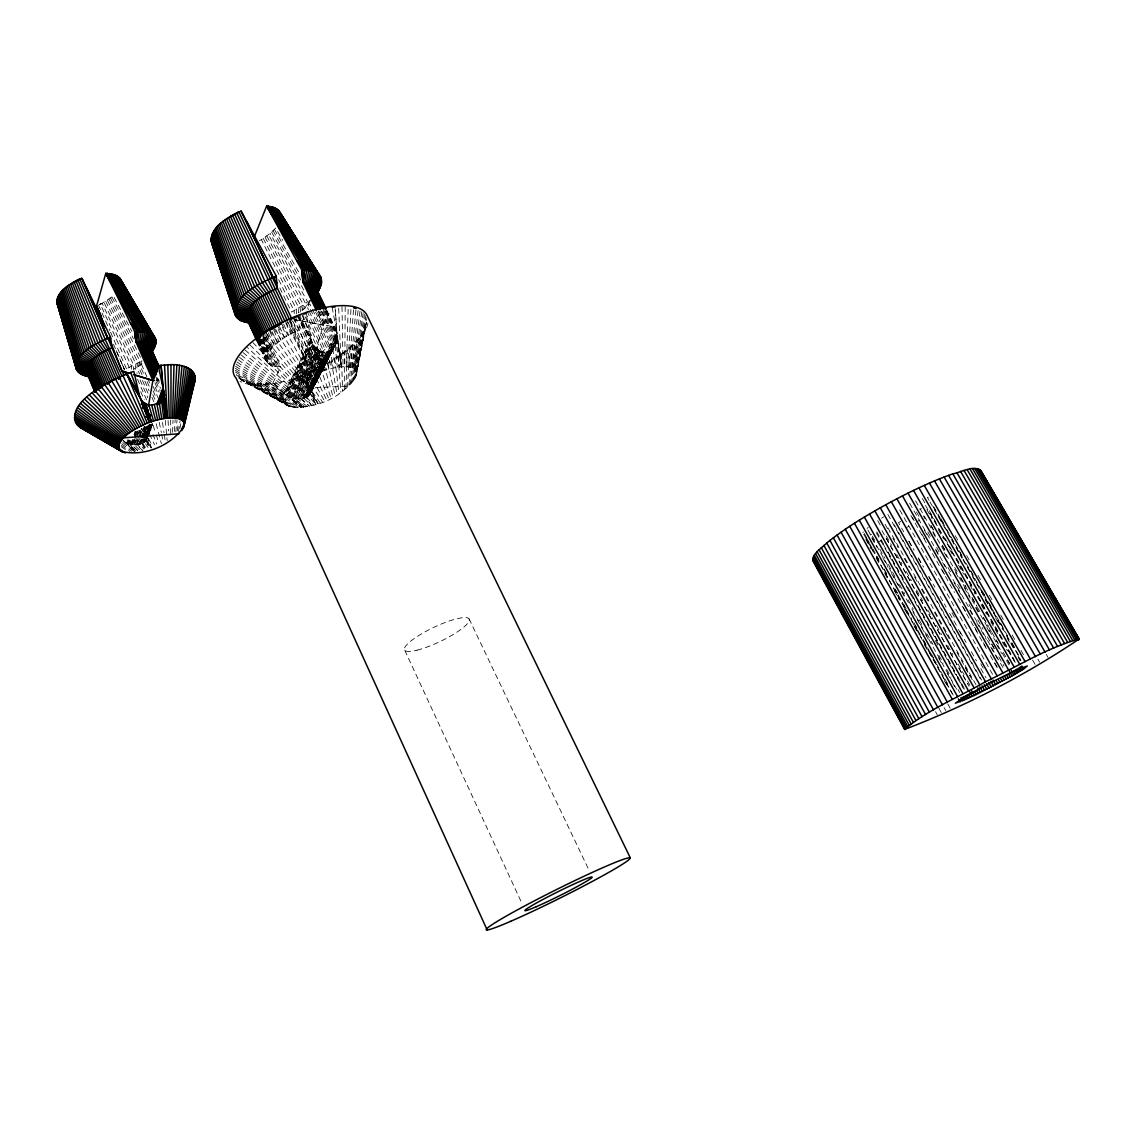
<?xml version="1.0" encoding="UTF-8"?>
<svg xmlns="http://www.w3.org/2000/svg" width="1136" height="1136" viewBox="0 0 1136 1136"><rect width="100%" height="100%" fill="white"/><g stroke="black" fill="none" stroke-linecap="round" stroke-linejoin="round"><path stroke-width="0.75" stroke-dasharray="5 3.75" d="M344.322 389.833L344.364 351.876C354.049 343.825 365.65 334.268 366.616 320.764L356.491 373.361C346.31 397.004 313.337 410.707 288.601 406.063L242.209 380.489L237.736 376.854L288.601 406.063M356.491 373.361C356.093 367.794 349.263 366.658 344.776 366.687L345.202 306.706M344.364 351.876L327.722 362.938L304.718 374L310.767 389.875L310.355 393.61L317.995 403.663L309.688 387.845L297.589 376.627L305.612 360.538C318.534 357.939 356.889 327.324 323.277 325.052L295.459 319.841M332.138 307.288L337.037 333.501L336.71 341.808L310.071 394.121C303.639 401.789 291.057 399.119 284.128 393.425L272.938 382.889L253.995 383.712L242.209 380.489M296.425 313.934L296.524 309.404L261.351 239.611L270.155 233.448L275.622 228.095L282.694 240.349M346.409 366.743L348.227 306.933M345.926 388.583L347.275 349.561M172.587 432.291L173.013 420.093M131.549 369.214L131.648 366.601L102.197 303.298L113.359 295.956M347.928 366.885L351.038 307.331M266.222 335.745L280.635 366.772C245.589 365.678 283.929 333.657 297.604 331.201L304.689 316.348M347.446 387.305L350.016 347.218M174.333 431.368L175.171 419.468M349.334 367.098L353.637 307.87M286.357 404.203C282.481 393.922 295.545 386.382 302.432 381.142C315.169 373.29 329.639 367.141 344.776 366.687M352.572 344.861L348.851 386.041L292.364 388.952L247.449 347.573M350.641 367.397L356.022 308.566M175.81 431.836L177.06 419.624M351.805 367.78L358.181 309.404M350.158 384.777L354.943 342.518M352.87 368.234L360.112 310.384M177.287 430.856L178.395 422.322M351.365 383.528L357.13 340.175M353.793 368.76L361.788 311.505M352.444 382.278L359.104 337.832M178.409 431.382L180.028 420.874M354.574 369.37L363.222 312.755M355.227 370.038L364.415 314.132M353.395 381.057L360.85 335.532M150.108 425.034L146.516 434.69L143.96 431.723L144.854 426.596M355.753 370.776L365.352 315.623M179.914 428.641L180.823 423.501M354.233 379.85L362.398 333.26M356.136 371.586L366.019 317.242M354.943 378.686L363.705 331.016M356.377 372.452L366.445 318.946M355.525 377.535L364.77 328.844M356.278 375.363L366.53 322.667M355.966 376.428L365.607 326.714M263.254 238.446L298.91 307.97L298.37 312.783L302.062 310.355L303.426 305.002L307.572 301.892L270.155 233.448M306.337 384.65L323.277 325.052L330.661 310.242M302.062 310.355L303.795 309.106L305.556 303.468L268.55 234.74M147.055 438.61C142.88 447.272 129.845 446.136 123.355 440.725M142.128 437.814L145.479 428.002M142.696 450.58L136.803 444.858L142.511 428.329M137.484 450.225L131.18 444.417L134.02 436.238M134.588 434.605L135.738 431.339M141.531 428.315L135.709 444.886L141.858 428.357M149.498 425.091L143.235 442.997L150.094 424.722M126.763 442.912L127.928 439.646M127.445 443.225L128.595 439.987M144.315 448.18L141.986 443.622L143.718 438.723M144.3 437.09L148.347 425.673M144.386 442.231L145.536 438.965L144.386 442.231L148.049 447.442M146.118 437.346L150.719 424.31M109.013 299.279L140.14 361.646L138.422 366.474L133.324 369.555L133.878 365.423L103.987 302.346L99.556 304.462M128.155 443.509L129.334 440.172M144.087 426.653L137.598 444.787L142.838 450.566M128.766 443.736L129.958 440.413L128.766 443.736L135.795 450.566M131.975 444.574L136.632 431.637M139.146 444.531L140.921 439.604M141.503 437.956L145.039 428.102M303.795 309.106L305.442 307.828L307.572 301.892M133.579 444.801L138.805 430.374M143.306 437.474L147.467 426M144.57 448.067L142.625 443.324L149.171 425.276M137.3 431.794L132.614 444.673L138.18 430.288M139.401 449.728L134.332 444.872L139.771 429.877M143.818 442.628L145.01 439.334M145.621 437.701L150.421 424.537M146.53 438.084L145.337 441.393L146.544 438.169M151.358 424.892L147.14 436.437L151.358 425.262M147.311 437.19L152.224 423.87M131.591 440.981L130.399 444.233L137.598 450.467M134.005 434.463L135.198 431.211M145.948 427.917L142.312 437.786L146.899 426.17M152.011 425.134L149.043 433.143L152.139 424.864M143.448 429.337L145.933 433.924L149.597 424.055M146.217 434.264L149.838 424.481M150.449 425.233L146.771 435.145L144.897 426.824M147.609 436.792L152.437 423.827M146.175 437.431L150.932 424.651M151.23 424.168L148.191 432.347L151.23 424.424M144.854 441.847L146.047 438.638M146.643 437.033L151.415 424.225M148.489 433.782L152.181 423.898M149.001 433.214L152.125 424.509M148.859 433.782L152.48 424.111M138.45 444.659L144.641 428.187M141.986 443.622L143.846 438.666M144.471 437.019L149.455 423.785M149.171 432.319L152.238 424.111M136.803 444.858L143.037 428.343M143.42 437.431L147.779 425.886M131.18 444.417L136.093 431.524M141.801 439.405L139.884 444.361L143.874 448.933M134.332 444.872L138.01 435.315M138.635 433.725L139.856 430.544M309.489 300.316L306.99 306.535L305.442 307.828M310.724 300.018L306.99 306.535L308.509 309.73M141.972 374.596L138.422 366.474L141.46 364.301L143.278 360.297M272.938 382.889L280.635 366.772M328.829 369.2L324.896 351.99L301.281 398.693L309.418 406.177L300.429 398.764L323.519 351.933L329.255 351.166L334.495 346.906M302.19 398.566L326.529 351.89L303.738 398.253L311.52 405.651L306.621 397.146L330.377 350.626L333.189 368.092M306.748 316.774L310.994 338.926L284.128 393.425L270.084 383.301M302.701 314.53L311.179 339.778L284.525 393.78L301.523 407.54L266.591 383.67M311.477 340.828L285.079 394.22L301.523 407.54L285.661 394.646L311.818 341.851L311.179 339.778M307.359 406.631L297.717 398.764L322.667 351.791L299.237 398.793L323.519 351.933L318.108 349.959L293.329 398.04L305.357 407.015L294.21 398.253L318.108 349.959L313.138 344.705L299.208 317.668L310.994 338.926M316.234 348.567L291.483 397.486L303.397 407.313L286.3 395.072L312.201 342.845L299.208 317.64L312.67 343.825L322.056 371.415L313.138 344.705L287.664 395.868M286.968 395.47L312.67 343.825L286.3 395.072M288.402 396.237L313.678 345.585M289.169 396.592L314.26 346.409M289.964 396.933L314.871 347.176M290.788 397.245L315.538 347.9M311.52 405.651L305.953 397.472L329.255 351.166L304.846 397.898L328.531 351.436L303.738 398.253L337.037 333.501L335.205 308.736M324.328 370.606L316.958 349.178L292.477 397.799L318.108 349.959L324.328 370.606L313.138 344.705M315.822 404.388L310.355 393.61L315.822 404.388L308.41 395.967L331.755 349.76L307.245 396.791L330.377 350.626L305.953 397.472M295.104 398.424L319.301 350.669L294.21 398.253M302.943 398.424L326.529 351.89M296.894 398.679L320.963 351.351L295.814 398.537L320.082 351.024M297.717 398.764L321.758 351.578L326.586 369.867M307.842 396.407L331.755 349.76M297.589 376.627L300.742 375.519L308.921 387.021L336.895 332.635L335.319 310.384M309.688 387.845L337.165 334.58M309.347 395.058L333.416 348.269M300.742 375.519L304.718 374L310.341 388.839L337.278 336.725M337.193 338.826L310.767 389.875L317.995 403.663L310.597 393.084M310.881 390.401L337.08 339.849M308.41 395.967L336.923 340.843M308.878 395.555L336.71 341.808M309.73 394.604L336.199 343.526L339.323 367.027L337.264 337.818L310.341 388.839M310.767 392.545L335.802 344.535M300.429 398.764L324.896 351.99M310.952 391.466L336.455 342.76M291.483 397.486L316.958 349.178M862.835 532.642L863.403 531.918M867.009 528.425L868.216 527.431M919.833 509.681L921.381 508.573M140.14 361.646L124.633 369.839L121.765 363.435M881.607 518.158L883.638 516.923M916.127 522.191L919.777 520.103M259.377 240.718L261.351 239.611M906.23 527.715L908.715 526.337M900.649 521.438L898.519 522.588L903.716 531.818M877.56 542.341L881.238 540.58L964.62 689.808M99.4 304.59L102.197 303.298L100.351 304.221L129.362 367.737L129.547 370.194M870.105 534.971L871.539 534.545M928.325 497.241L927.359 497.341L929.12 500.422M156.157 380.489L159.168 380.773L157.762 377.592M294.664 319.642L323.277 325.052L317.271 312.428M240.477 379.41L289.595 406.546M238.986 378.203L286.968 404.899M246.313 382.207L290.717 406.944M248.685 382.86L291.966 407.27M285.874 403.436L236.742 375.391L235.99 373.787L285.534 402.613M251.255 383.357L293.315 407.512M253.995 383.712L294.764 407.682M235.493 372.083L285.335 401.718M256.921 383.925L296.326 407.767M235.266 370.251L285.278 400.767M260.002 383.982L297.973 407.767M235.308 368.32L285.363 399.773M235.606 366.289L285.59 398.708M263.225 383.911L299.705 407.696M121.211 446.746L128.34 451.517M236.174 364.173L285.96 397.614M237.012 361.972L286.471 396.464M121.424 445.411L129.973 451.39M285.661 394.646L303.397 407.313M238.12 359.7L287.124 395.271M121.722 443.849L131.691 451.177M239.483 357.371L287.905 394.064M122.787 442.571L134.957 452.043M241.102 354.972L288.828 392.815M135.525 450.722L123.838 441.123L135.056 451.901L122.915 440.314M124.349 441.506L134.375 449.757M242.976 352.529L289.879 391.537M245.092 350.058L291.057 390.244M250.034 345.06L293.784 387.632M252.831 342.547L295.317 386.325M255.841 340.047L296.95 385.005M141.702 429.223L143.96 431.723M306.621 397.146L313.65 405.055M259.051 337.562L298.683 383.698M262.43 335.106L300.515 382.42M265.98 332.692L302.432 381.142M142.625 443.324L146.118 448.223M320.182 402.868L310.582 389.35L337.264 337.818L341.226 366.829L338.613 306.72M269.686 330.335L304.42 379.893M273.52 328.048L306.479 378.686M308.921 387.021L304.718 374L322.383 402.03M277.482 325.819L308.594 377.507M150.335 446.718L146.402 440.044L148.717 446.718M1046.284 654.379L1048.045 657.432M1037.878 659.107L1039.639 662.174M1032.553 660.059L1035.194 664.659M955.248 535.652L957.875 540.239M966.637 555.547L969.264 560.133M978.025 575.427L980.652 580.013M989.413 595.307L992.04 599.907M1000.802 615.201L1003.429 619.787M1012.19 635.081L1014.817 639.667M1020.952 650.374L1024.445 656.494M941.006 518.797L944.513 524.917M959.395 550.96L962.902 557.094M970.783 570.883L974.29 577.003M982.171 590.791L985.679 596.925M989.186 603.046L992.694 609.18M1000.575 622.954L1004.082 629.088M1011.963 642.877L1015.47 648.997M933.593 506.471L962.618 557.222M966.14 563.371L1008.342 637.197M1011.864 643.345L1019.773 657.19M933.465 507.224L939.586 517.945M940.466 519.464L950.96 537.825M951.826 539.359L962.32 557.719M963.2 559.253L1020.923 660.229M930.001 501.956L962.093 558.287M962.973 559.821L970.499 572.785M972.572 576.619L992.495 611.282M993.375 612.829L1003.145 630.082M1006.581 635.933L1014.491 649.948M1018.026 655.941L1020.597 660.641M985.196 599.666L987.823 604.253M995.676 617.998L999.169 624.118M1007.021 637.864L1010.515 643.984M1018.381 657.73L1020.128 660.783M922.333 498.505L925.826 504.64M929.333 510.774L937.2 524.576M945.067 538.365L952.948 552.167M956.441 558.301L1014.178 659.476M930.455 513.756L1015.698 663.183M925.442 505.435L1015.641 663.566M926.919 509.737L932.173 518.939M938.293 529.688L943.547 538.89M949.668 549.639L952.295 554.24M958.415 564.975L963.669 574.191M969.803 584.926L975.043 594.142M981.177 604.877L986.431 614.093M990.805 621.761L997.806 634.03M1002.179 641.712L1007.433 650.914M930.966 525.414L934.445 531.534M942.298 545.308L945.777 551.429M960.602 577.457L965.827 586.645M971.933 597.351L977.159 606.539M983.251 617.26L988.49 626.433M991.969 632.567L998.075 643.274M1003.301 652.462L1009.407 663.168M931.037 525.812L934.53 531.975M942.426 545.82L945.919 551.968M954.68 567.361L957.321 571.976M960.815 578.139L968.71 591.984M972.203 598.147L976.591 605.843M977.471 607.377L980.098 611.992M983.606 618.154L987.979 625.851M988.86 627.384L991.487 631.999M995.86 639.696L998.501 644.311M1007.263 659.704L1009.89 664.319M915.602 500.862L1009.308 665.511M923.312 515.801L925.045 518.854M932.883 532.614L936.362 538.734M944.201 552.508L947.68 558.628M955.504 572.388L958.983 578.508M964.208 587.681L970.3 598.388M975.526 607.561L979.005 613.681M986.829 627.441L990.308 633.561M996.4 644.268L1001.625 653.441M274.415 229.458L299.819 274.032M991.756 643.956L994.383 648.571M916.468 511.967L919.095 516.596M927.856 532.003L930.483 536.632M936.618 547.424L940.111 553.587M947.992 567.46L951.499 573.623M957.634 584.415L960.261 589.044M969.008 604.451L971.635 609.081M977.769 619.873L983.023 629.117M987.397 636.827L994.412 649.153M998.785 656.864L1004.039 666.108M909.709 503.319L1003.386 668.323M924.292 530.086L927.8 536.249M935.666 550.108L939.16 556.271M942.667 562.434L946.16 568.596M954.027 582.456L961.894 596.329M969.775 610.188L973.268 616.351M976.761 622.514L986.389 639.454M990.762 647.165L997.749 659.476M912.492 517.59L914.239 520.671M922.105 534.573L924.732 539.202M942.241 570.073L945.734 576.25M963.243 607.121L965.856 611.75M974.617 627.186L977.23 631.829M983.364 642.635L986.857 648.798M994.738 662.7L998.232 668.877M910.902 515.517L954.496 592.452M957.989 598.615L986.772 649.394M990.251 655.543L998.104 669.402M899.769 509.993L992.608 674.358M951.996 612.787L954.623 617.43M980.78 663.793L984.273 669.97M908.914 541.034L914.111 550.25M918.456 557.932L923.653 567.162M928.85 576.378L934.914 587.142M940.111 596.357L946.174 607.121M949.639 613.255L956.569 625.553M960.034 631.701L966.097 642.465M971.294 651.681L976.491 660.896M980.822 668.579L986.02 677.809M908.786 541.347L911.399 545.99M918.371 558.344L920.984 562.987M928.822 576.889L930.569 579.985M958.443 629.443L961.922 635.62M894.259 524.818L981.618 680.066M887.855 514.438L980.879 679.754M273.094 230.793L300.87 280.18M887.954 527.899L976.023 684.838M885.072 524.335L889.403 532.046M892.868 538.223L898.065 547.481M904.128 558.287L909.311 567.546M914.508 576.818L917.973 582.981M921.438 589.158L929.234 603.046M934.431 612.318L949.156 638.546M956.952 652.447L973.41 681.77M945.493 632.425L947.225 635.507M965.33 667.769L970.499 676.985M877.73 520.615L880.329 525.244M886.364 536.036L891.547 545.28M896.73 554.538L901.913 563.783M906.23 571.493L911.413 580.752M916.596 589.996L922.645 600.788M927.828 610.046L932.997 619.29M936.462 625.453L941.645 634.712M947.68 645.504L952.863 654.748M958.046 664.006L964.095 674.798M967.545 680.961L970.996 687.124M886.194 538.137L967.957 684.184M881.934 530.611L969.065 686.258M876.836 531.861L884.561 545.706M888.011 551.855L904.341 581.078M907.778 587.241L914.65 599.538M918.101 605.701L956.782 674.926M957.634 676.46L965.373 690.305M876.396 532.855L963.541 688.856M935.368 640.562L937.938 645.177M872.405 536.093L875.856 542.284M879.761 549.086L884.916 558.316M888.352 564.478L894.87 576.364M899.513 584.5L904.668 593.73M908.104 599.893L913.259 609.137M919.265 619.915L923.369 627.47M926.82 633.675L932.997 644.552M938.904 655.358L943.235 663.097M946.686 669.303L951.002 677.042M957.918 689.438L959.636 692.534M867.876 529.972L908.388 602.648M911.825 608.839L956.654 689.24M871.823 538.038L876.949 547.268M882.956 558.017L888.082 567.233M891.504 573.382L898.363 585.665M901.785 591.813L905.207 597.962M912.918 611.779L929.177 640.974M938.592 657.872L942.014 664.006M947.154 673.222L951.443 680.904M952.295 682.452L954.865 687.053M864.269 533.451L869.395 542.696M872.831 548.844L878.824 559.622M883.964 568.852L887.386 575.015M895.097 588.86L897.667 593.489M903.66 604.253L907.082 610.415M913.926 622.727L917.363 628.875M923.355 639.653L927.629 647.35M931.066 653.512L936.192 662.742M866.271 537.527L868.841 542.156M869.707 543.69L872.278 548.319M876.58 556.044L879.15 560.673M884.305 569.931L887.741 576.108M895.466 589.996L897.184 593.077M898.036 594.625L911.782 619.319M915.218 625.496L916.937 628.577M917.789 630.125L920.359 634.754M923.795 640.931L948.702 685.69M863.687 534.176L928.666 651.013M929.518 652.547L953.459 695.587M866.243 539.131L873.115 551.5M876.552 557.677L902.339 604.04M903.205 605.587L952.195 693.67M865.845 539.501L871.014 548.802M876.183 558.088L879.619 564.294M884.788 573.581L888.238 579.786M894.273 590.621L899.442 599.922M904.611 609.223L908.047 615.414M914.082 626.263L918.399 634.002M924.42 644.85L927.871 651.056M944.243 680.492L946.828 685.136M947.793 703.922L950.378 708.552M944.115 707.629L945.834 710.724M271.674 232.127L305.186 292.563M281.543 323.675L310.767 376.357M938.876 708.154L941.446 712.812M935.51 711.676L937.228 714.785M308.665 372.381L324.555 401.122M148.631 438.894L152.409 445.866M266.861 236.004L303.426 305.002L291.583 312.102L279.413 287.096M146.672 439.547L151.159 447.982M265.1 237.239L301.21 306.507L300.245 311.576L319.855 353.026M114.168 297.49L131.89 331.4M111.995 297.078L133.523 338.855M285.69 321.63L312.982 375.263M110.547 298.186L142.057 360.325L139.984 365.394L144.258 375.15M278.661 279.641L294.082 310.781L294.309 313.635M107.409 300.33L138.138 362.938L136.789 367.524L139.629 374.028M105.733 301.367L136.05 364.202L135.085 368.547L137.215 373.432M312.585 370.663L326.728 400.17M326.827 310.284L336.767 331.428M326.515 310.653L336.895 332.394M325.847 310.298L336.895 333.416M325.649 311.236L336.753 334.481M324.569 310.739L336.469 335.589M323.377 310.284L336.043 336.739M322.809 311.491L335.489 337.917M469.083 618.85L589.186 870.574M321.559 311.349L334.808 339.124M321.374 311.207L328.119 325.365M319.827 311.008L333.998 340.36M318.577 311.207L333.061 341.624M318.194 310.881L324.953 325.066M317.54 312.499L332.01 342.887M315.638 312.201L330.846 344.165M329.568 345.458L309.816 303.923L308.452 305.243L328.176 346.75M309.262 311.321L326.685 348.028M306.947 311.023L325.109 349.306M305.3 312.286L323.433 350.57M305.073 316.731L321.687 351.805M299.123 314.374L317.952 354.219M297.178 315.538L315.993 355.383M295.19 316.66L313.976 356.519M293.145 317.739L311.917 357.599M285.974 318.989L305.612 360.538L288.189 318.151L307.686 359.629M293.102 321.63L297.604 331.201M290.305 317.171L309.816 358.635M290.191 320.977L295.431 332.138M287.962 321.999L293.202 333.16M285.775 323.093L291.015 334.254M283.631 324.214L288.856 335.39M282.282 326.998L286.755 336.568M279.499 326.614L284.724 337.775M278.277 329.454L282.75 339.025M275.65 329.142L280.862 340.303M273.847 330.448L279.058 341.609M272.143 331.755L277.34 342.916M269.8 331.499L275.736 344.251M268.295 332.834L274.23 345.585M145.919 426.426L148.773 432.56M149.483 434.094L154.496 444.815M289.893 319.685L315.226 374.213M266.917 334.183L272.839 346.92M265.654 335.518L271.561 348.241M265.27 337.293L278.959 366.8M264.503 336.838L270.411 349.561M263.595 337.207L277.298 366.743M262.743 336.568L269.374 350.868M262.743 338.585L275.736 366.601M262.601 339.451L268.479 352.146M261.99 339.905L274.259 366.388M261.11 339.124L267.727 353.395M404.799 650.36L522.304 904.171M260.627 339.579L272.896 366.104M259.775 338.769L267.102 354.631M259.363 339.167L271.646 365.721M259.292 339.976L266.619 355.809M258.213 338.684L270.51 365.281M258.227 339.55L266.278 356.96M258.625 341.254L269.488 364.741M258.042 340.672L266.08 358.053M257.73 340.63L268.593 364.145M257.261 340.161L266.023 359.104M257.673 341.496L267.826 363.477M256.864 340.559L267.187 362.725M257.233 341.467L266.69 361.915M98.463 305.073L101.317 311.449M102.027 313.039L109.88 330.576M110.59 332.166L127.488 371.145M157.322 377.848L160.758 385.658M156.299 377.422L157.705 380.603M156.413 378.97L160.531 388.327M156.086 381.653L160.204 391.011M154.965 382.775L159.083 392.119M155.121 387.007L157.861 393.241M116.213 350.669L124.633 369.839L116.227 350.641M153.119 386.567L157.904 397.472M141.46 364.301L146.927 376.769M147.609 378.316L150.35 384.55M153.076 390.784L156.498 398.58M147.098 381.653L149.242 386.524M152.806 394.646L155.646 401.15M144.826 381.1L149.086 390.855M151.94 397.344L154.07 402.229M142.469 380.532L148.163 393.525M140.055 379.935L147.865 397.799M113.43 344.251L115.531 349.05M137.57 379.296L146.8 400.426M140.708 391.636L144.258 399.773M294.139 317.839L317.484 373.233M316.475 368.859L328.872 399.162M146.09 440.512L148.617 446.874M149.242 425.063L152.338 432.93M152.962 434.492L156.669 443.92M298.413 316.12L319.77 372.296M304.718 374L310.043 388.327L337.236 335.66L341.226 366.829L337.037 333.501M147.211 436.579L151.315 447.783M147.112 436.096L151.301 447.726M320.295 366.956L331.002 398.111M153.048 425.247L155.675 433.313M156.2 434.918L158.827 442.983M324.044 364.983L333.075 397.018M156.172 423.799L161.383 443.651M145.252 428.173L146.743 434.506M144.968 426.994L146.572 433.895M327.722 362.938L335.106 395.882M159.239 422.28L161.298 432.475M161.639 434.179L163.016 440.967M327.736 351.649L331.03 368.618M144.698 427.008L145.933 433.924M331.286 360.822L337.08 394.732M162.491 422.45L164.024 432.915M164.28 434.662L165.047 439.902M332.862 348.823L335.305 367.652M334.751 358.664L339.011 393.539M335.205 345.742L337.349 367.297M165.26 420.377L167.191 440.697M338.102 356.434L340.857 392.318M168.085 420.476L168.582 430.927M341.297 354.176L342.632 391.082M341.993 306.635L343.044 366.715M170.656 419.979L170.727 436.934M367.908 323.149A72.903 28.684 -24.2 0 1 313.053 371.188A72.903 28.684 -24.2 0 1 240.023 381.327M141.56 439.447L139.884 444.361L141.702 439.419M130.81 440.725L129.632 444.02L130.896 440.782M142.71 439.107L140.935 444.034L142.795 439.078M417.026 650.19A35.841 7.753 -25.5 0 0 469.069 621.08A35.841 7.753 -25.5 0 0 424.424 632.184A35.841 7.753 -25.5 0 0 417.026 650.19"/><path stroke-width="1.5" d="M170.996 364.642C180.681 364.244 196.883 367.752 195.009 380.546L183.89 426.497C171.55 445.639 143.463 457.24 121.353 451.29C113.699 444.006 126.181 434.932 131.918 431.084C143.619 423.728 157.052 418.545 170.954 417.835L170.996 364.642L158.245 365.536L152.877 380.503L148.418 406.106M158.245 365.536L163.002 387.873C168.313 402.073 146.956 412.524 140.31 398.182L126.778 373.9C111.214 380.517 58.93 404.487 79.776 427.193L122.205 451.787M170.954 417.835L172.587 417.821L174.007 364.727M183.89 426.497C185.835 420.703 178.792 417.764 174.12 417.892L176.861 364.954M151.557 352.373C154.567 347.999 158.373 341.212 154.027 336.37L119.607 277.965L114.821 274.827L105.804 273.307L96.603 305.868L104.753 326.841M89.02 376.74L80.571 373.929L76.481 369.598L57.041 303.298C56.559 290.078 71.582 283.049 81.82 278.277L110.504 337.037L111.967 347.715L123.867 375.093M175.569 418.034L179.531 365.323M176.918 418.233L182.03 365.82M249.111 322.638L240.605 320.522L235.692 316.049L211.878 243.303C208.499 226.802 228.734 216.891 241.059 211.083L276.218 275.963L277.354 288.175L291.597 318.449M320.068 287.564L317.81 291.881L321.531 283.148L320.622 276.857L277.724 209.606L273.023 207.178L266.648 206.07L254.393 236.6M178.167 418.517L184.316 366.445M980.936 472.803C977.329 462.707 960.318 472.846 952.82 473.84C929.575 482.033 907.408 492.981 885.782 504.725C865.291 516.127 845.028 528.226 826.738 542.98C822.819 547.566 807.98 556.001 814.952 562.476M179.303 418.857L186.403 367.198M154.524 380.461L152.877 380.503L136.05 342.163L137.186 331.456L105.804 273.307M180.34 419.269L188.292 368.064M181.249 419.752L189.953 369.058M316.518 310.852L303 282.438L304.562 270.297L266.648 206.07M182.044 420.292L191.388 370.151M182.711 420.888L192.595 371.373M183.265 421.541L193.589 372.679M181.803 430.544L182.541 427.164M183.677 422.251L194.341 374.085M182.498 429.493L194.852 375.59M195.009 380.546L193.972 384.195M183.095 428.471L195.136 377.166M183.549 427.477L195.193 378.828M812.737 560.502L904.654 729.411C965.401 706.223 1025.297 675.281 1079.2 638.986L980.879 470.702M148.83 418.204L149.952 414.924M146.487 416.77L148.205 411.814M143.704 408.435L145.422 403.536L151.471 421.697L140.765 398.949L149.384 422.436L140.31 398.182L126.778 373.9L133.807 371.387L139.87 397.316M146.771 413.39L147.936 410.068M141.247 404.345L142.398 401.107M144.343 402.854L142.582 407.796L144.343 402.854L151.471 421.697M147.637 416.77L148.816 413.476M142.469 405.637L143.661 402.329M144.797 408.988L146.544 404.132L144.698 408.974M148.589 418.261L149.767 414.967M145.763 411.133L146.927 407.923M144.925 410.877L146.686 406.049M145.806 413.234L147.013 409.911M149.583 418.048L150.79 414.754M160.247 402.797L161.482 399.517L160.275 402.755L161.482 399.517L163.712 418.559M146.175 416.77L148.021 411.814M156.91 404.317L163.002 387.873L161.056 365.181L163.144 388.626L167.461 418.048L164.507 364.855M157.705 403.294L163.144 388.626M157.89 404.089L163.286 389.577M158.444 403.749L163.371 390.528L167.461 418.048L163.399 392.445L159.139 403.635M158.543 404.558L163.414 391.48M159.182 403.763L163.399 392.445L165.615 418.275L162.42 397.529M159.168 404.544L163.343 393.34M160.176 402.485L163.243 394.249M160.048 403.294L163.101 395.129M160.233 403.308L162.661 396.833L160.19 403.436M148.347 418.304L149.597 415.009M147.396 416.784L148.646 413.49M145.607 411.118L146.856 407.923M146.615 413.05L147.836 409.869M317.441 309.304L304.675 282.509L306.72 270.396L267.556 207.718L301.963 270.325C308.197 270.226 315.595 270.695 319.926 275.807L315.425 286.755L326.089 308.722M321.687 281.771L316.887 291.54L315.993 287.593L320.622 276.857L319.926 275.807M316.419 288.501L321.133 277.979L279.328 211.268M316.717 289.453L321.488 279.172L280.407 213.185M154.737 337.293L150.25 346.764L159.054 366.459M316.859 290.475L321.673 280.436M158.245 365.906L150.705 347.559L155.291 338.272L119.607 277.965M317.555 291.057L321.531 283.148M317.285 292.264L321.204 284.568M151.031 348.397L155.689 339.323L120.217 278.76M317.654 292.009L320.721 286.045M151.23 349.277L155.93 340.417L121.069 280.521M151.315 350.2L156.03 341.567M152.039 349.76L155.959 342.76M151.869 350.811L155.731 344.009M151.542 351.876L155.362 345.273M151.258 352.728L154.837 346.594M151.67 352.146L154.155 347.928M318.293 290.674L319.259 289.098M153.346 349.277L151.273 352.046M164.876 395.03L161.823 398.367M1079.2 638.986C1046.568 647.875 1016.294 667.258 985.48 681.728C958.699 697.248 927.97 709.531 904.654 729.411M1023.55 669.047L1027.299 665.98L1016.322 670.055L991.245 682.338L966.267 695.899L955.362 703.241L974.248 695.502L1012.034 675.863L1023.55 669.047L1021.804 665.966M269.686 330.335L281.543 323.675M289.893 319.685L294.139 317.839M110.504 337.037C97.071 343.171 75.004 351.833 76.481 369.598L86.762 373.034L89.119 375.945L79.463 373.204M276.218 275.963C260.073 283.389 232.937 294.607 235.692 316.049L247.066 319.443L249.025 321.815L238.162 318.989M295.573 317.299L299.847 315.638M303.837 314.147L306.095 313.366M332.138 307.288L335.063 306.961M179.019 433.782L123.512 437.857L82.573 401.448M153.829 378.87L137.697 342.163L139.302 331.456L106.543 274.813L134.659 331.556L146.743 332.422L154.027 336.37L149.668 346.04L158.87 366.573M172.587 417.821L174.12 417.892M110.717 338.613L107.593 338.173L81.82 278.277M276.403 277.78L273.023 277.212L241.059 211.083M84.703 375.604L88.068 376.3M243.615 321.658L250.147 323.206M242.039 321.133L248.77 322.752M240.605 320.522L249.494 322.695M239.313 319.798L249.934 322.468M86.322 376.002L89.659 376.882M83.198 375.136L89.148 376.712M81.82 374.568L89.488 376.627M237.183 318.094L248.244 321.09L256.225 338.358M80.571 373.929L88.438 376.101M247.577 320.295L236.359 317.114L211.878 243.303M353.637 307.87L356.022 308.566M88.352 375.306L78.483 372.409L77.489 369.044M129.22 373.318L121.864 370.932L110.448 341.538M134.289 374.866L152.877 380.503L133.494 374.582M122.191 371.117L128.652 373.091M87.699 374.596L77.674 371.543L58.831 307.615M256.509 339.891L246.668 318.506L235.195 314.899L211.154 241.215M76.992 370.606L87.16 373.843M234.868 313.678L246.427 317.526L256.622 339.607M76.126 368.518L86.478 372.168L94.941 392.176M125.741 373.062L121.864 370.932M79.776 427.193L123.185 452.227M78.299 426.099L120.601 450.722M77.063 424.907L119.976 450.097M85.413 429.735L124.278 452.597M76.041 423.586L119.479 449.43M98.264 436.65L101.289 438.453M104.313 440.271L108.843 442.969M111.868 444.772L125.471 452.895M75.26 422.18L119.095 448.692M74.706 420.661L118.854 447.896M74.394 419.056L118.74 447.059M74.337 417.352L118.755 446.178M74.507 415.577L118.897 445.241M74.948 413.717L119.181 444.275M75.615 411.8L119.578 443.267M76.538 409.812L120.118 442.231M77.688 407.781L120.785 441.18M79.094 405.708L121.566 440.086M80.727 403.592L122.489 438.979M84.66 399.29L124.662 436.721M86.947 397.131L125.911 435.585M89.446 394.973L127.275 434.449M92.13 392.815L128.723 433.327M94.998 390.685L130.271 432.191M296.624 260.584L304.562 270.297L303 282.438L310.639 283.617L315.993 287.593M98.037 388.583L131.918 431.084M130.299 322.738L137.186 331.456L136.05 342.163C141.191 342.192 147.822 342.575 150.705 347.559M212.432 244.24L219.688 265.029M111.356 343.2L107.593 338.173L82.559 279.783M101.246 386.524L133.636 429.99M104.583 384.508L135.425 428.925M57.041 303.298L58.334 305.939M276.872 283.006L273.023 277.212L241.968 212.744M108.048 382.548L137.286 427.889M278.604 210.401L319.074 274.827L314.729 285.988L325.776 309.106M277.724 209.606L318.052 273.946L313.891 285.278L325.095 308.736M280.947 215.315L282.793 218.282M284.639 221.236L287.422 225.681M293.897 236.032L297.604 241.954M299.464 244.922L302.233 249.352M305.016 253.797L307.785 258.241M276.73 208.896L316.873 273.151L312.925 284.653L324.143 308.126M275.622 208.243L315.538 272.441L311.846 284.085L323.817 309.162M274.387 207.675L314.061 271.831L310.639 283.617L322.624 308.722M273.023 207.178L312.428 271.319L309.304 283.205L321.303 308.353M271.561 206.78L310.653 270.908L307.87 282.892L320.622 309.631M269.999 206.454L308.751 270.595L306.322 282.651L319.088 309.432M147.297 423.231L126.778 373.9L138.691 393.865L130.683 372.452L122.901 375.448L145.223 424.069M111.626 380.659L139.203 426.88M118.882 277.212L153.175 335.518L148.972 345.358L158.728 367.482M980.34 469.906L1078.973 638.744M981.078 471.667L1079.072 639.412M979.459 469.296L1078.405 638.673M997.806 501.686L999.581 504.725M1005.8 515.361L1007.575 518.399M1026.22 550.321L1027.995 553.374M1034.214 564.01L1035.989 567.049M1075.934 635.45L1078.604 640.008M978.238 468.884L1077.468 638.801M118.045 276.517L152.167 334.751L148.149 344.733L158.614 368.462M123.185 285.491L124.96 288.516M126.735 291.554L129.39 296.098M134.715 305.186L137.385 309.745M976.676 468.657L1076.175 639.114M974.787 468.614L1074.542 639.611M972.572 468.785L1072.554 640.292M970.03 469.14L1070.226 641.158M967.176 469.693L1067.556 642.209M303.44 272.512L305.215 275.565M117.079 275.892L151.017 334.041L147.211 344.18L157.691 367.936M964.01 470.446L1064.56 643.445M960.559 471.383L1061.237 644.85M956.824 472.519L1057.63 646.427M116 275.324L149.725 333.416L146.146 343.683L157.336 369.044M952.82 473.84L1053.711 648.173M948.574 475.345L1049.536 650.076M944.101 477.035L1045.092 652.135M939.401 478.895L1040.42 654.322M114.821 274.827L148.291 332.876L144.996 343.257L157.577 371.827M934.516 480.911L1035.521 656.651M929.475 483.084L1030.423 659.107M924.264 485.399L1025.155 661.677M918.939 487.841L1019.73 664.333M1020.739 666.647L1022.499 669.715M1019.56 667.386L1021.321 670.453M113.529 274.387L146.743 332.422L143.718 342.902L156.328 371.5M1018.268 668.167L1020.014 671.234M1016.862 669.005L1018.623 672.072M913.514 490.425L1014.192 667.088M1015.357 669.899L1017.103 672.966M1013.766 670.822L1015.499 673.889M1011.196 670.268L1013.809 674.855M1009.393 671.234L1012.034 675.863M908.019 493.109L1008.541 669.913M1008.427 673.818L1010.174 676.9M1006.496 674.883L1008.243 677.965M902.467 495.892L1002.818 672.81M1004.508 675.977L1006.255 679.058M1002.463 677.099L1004.21 680.166M1000.376 678.22L1002.122 681.302M112.152 274.032L145.053 332.053L142.355 342.603L156.356 374.411M896.9 498.761L997.053 675.75M998.246 679.356L999.978 682.438M996.087 680.507L997.82 683.588M993.034 680.123L995.633 684.738M891.32 501.714L991.259 678.732M990.833 681.273L993.432 685.888M988.618 682.424L991.217 687.024M885.782 504.725L985.48 681.728M986.417 683.545L989.016 688.16M984.216 684.667L986.815 689.282M982.029 685.775L984.628 690.39M880.286 507.778L979.729 684.738M126.778 373.9L139.487 396.45M979.885 686.854L982.47 691.469M977.755 687.905L980.34 692.534M976.534 690.475L978.266 693.556M874.862 510.859L974.035 687.749M974.503 691.469L976.222 694.55M971.663 690.887L974.248 695.502M110.675 273.733L143.25 331.769L140.892 342.39L155.604 375.831M969.746 691.796L972.331 696.425M869.551 513.969L968.426 690.731M968.767 694.21L970.485 697.291M966.992 695.033L968.724 698.115M965.316 695.8L967.034 698.896M864.354 517.079L962.916 693.684M963.726 696.51L965.444 699.606M962.235 697.177L963.953 700.273M960.857 697.802L962.561 700.884M859.313 520.174L957.549 696.581M958.401 698.825L960.119 701.906M854.442 523.242L952.351 699.435M849.771 526.28L947.325 702.204M845.298 529.262L942.497 704.888M109.099 273.52L141.333 331.57L139.33 342.248L154.752 377.308M841.066 532.173L937.896 707.487M837.076 535.028L933.536 709.972M833.355 537.782L929.433 712.357M829.905 540.424L925.599 714.601M115.318 378.842L141.176 425.901M826.738 542.98L922.063 716.717M823.884 545.394L918.825 718.676M821.328 547.694L915.9 720.508M819.099 549.838L913.287 722.169M817.196 551.855L911.015 723.675M815.62 553.701L909.07 725.009M814.37 555.405L907.479 726.188M813.461 556.938L906.23 727.182M812.893 558.301L905.307 728.006M841.904 611.949L843.594 615.045M890.738 701.636L892.427 704.732M897.483 714.004L899.158 717.1M812.652 559.48L905.108 729.525M136.348 331.897L137.996 334.95M119.081 377.095L143.179 424.963M630.224 857.694L366.559 314.331A72.903 28.684 -24.2 0 0 283.446 321.729A72.903 28.684 -24.2 0 0 236.132 378.245L487.145 929.93M247.052 222.116L277.354 288.175C265.086 294.267 246.299 302.517 246.668 318.506M289.439 319.386L238.943 211.978L236.757 212.972L287.209 320.409M285.022 321.488L270.808 291.185L264.816 280.99L234.612 214.022M282.878 322.624L268.678 292.321L262.175 282.395L232.511 215.144L238.943 211.978L230.466 216.309L259.604 283.844L266.591 293.486L280.791 323.803M278.76 325.01L264.574 294.707L257.105 285.349L228.492 217.53M276.786 326.259L262.629 295.956L254.705 286.897L226.575 218.779M274.912 327.551L260.769 297.234L252.391 288.501L224.758 220.072M273.109 328.844L258.98 298.541L250.204 290.12L223.011 221.406M270.666 328.574L257.29 299.876L248.117 291.767L221.364 222.755M269.062 329.909L255.714 301.225L246.157 293.443L219.83 224.119M267.556 331.243L254.223 302.574L244.339 295.119L218.396 225.51M266.179 332.592L252.859 303.937L242.65 296.808L217.075 226.902M264.915 333.927L251.61 305.286L241.116 298.484L215.868 228.308M263.765 335.248L250.488 306.635L239.739 300.16L214.803 229.699M262.018 334.978L249.494 307.97L238.517 301.821L213.852 231.091M261.124 336.27L248.628 309.276L237.467 303.454L213.028 232.454M260.385 337.534L247.889 310.568L236.572 305.044L212.347 233.803M259.036 337.193L247.293 311.832L235.862 306.621L211.793 235.138M258.568 338.386L246.839 313.053L235.308 308.14L211.395 236.43M257.503 337.974L246.526 314.246L234.939 309.603L211.126 237.694M257.304 339.096L246.356 315.382L234.74 311.023L210.998 238.915M251.198 326.529L256.267 337.491M256.537 338.585L246.313 316.49L234.726 312.386L210.998 240.094M100.948 317.043L103.092 321.843M154.027 357.442L156.796 363.719M161.568 394.135L162.945 397.245M97.256 307.558L101.473 317.129M96.603 305.868L101.516 317.058M121.921 375.945L105.094 339.238L79.889 279.073L76.013 280.919L100.238 341.553L106.102 350.413L118.669 379.438M120.615 378.473L108.048 349.462L102.638 340.36L77.93 279.967M116.071 378.828L104.214 351.422L97.895 342.788L74.152 281.913L79.889 279.073L72.349 282.935L95.637 344.066L102.382 352.458L114.225 379.864M112.464 380.929L100.621 353.523L93.464 345.401L70.617 284M110.76 382.037L98.946 354.617L91.377 346.764L68.969 285.108M109.141 383.144L97.341 355.738L89.389 348.141L67.393 286.244M107.608 384.28L95.822 356.874L87.529 349.561L65.902 287.394M105.492 383.812L94.402 358.039L85.768 350.996L64.511 288.558M104.157 384.976L93.081 359.203L84.149 352.43L63.233 289.751M102.922 386.126L91.86 360.368L82.644 353.892L62.054 290.944M101.8 387.277L90.752 361.532L81.295 355.341L60.975 292.137M100.806 388.427L89.772 362.696L80.074 356.775L60.023 293.344M99.23 387.958L88.892 363.847L79.009 358.209L59.186 294.536M98.463 389.08L88.139 364.983L78.086 359.615L58.476 295.715M97.838 390.188L87.515 366.104L77.333 361.007L57.879 296.879M96.631 389.662L87.018 367.198L76.723 362.356L57.411 298.03M96.248 390.699L86.648 368.263C90.965 357.726 102.169 352.188 111.967 347.715L86.705 288.288M96.006 391.721L86.648 368.263L76.282 363.69L57.084 299.151M95.154 391.21L86.407 369.299L75.998 364.968L56.871 300.231M95.183 392.119L86.308 370.293L75.885 366.204L56.8 301.296M224.062 278.292L234.442 309.801M86.762 373.034L86.322 371.245L75.927 367.382L56.857 302.318M60.52 311.761L62.011 316.816M148.83 404.913L153.559 421.016M57.78 305.101L76.51 368.916M151.77 405.24L155.646 420.405M154.425 404.899L157.705 419.837M156.91 403.933L159.75 419.354M159.253 402.3L161.752 418.928M134.659 331.556L136.05 342.163L134.659 331.556L135.809 340.331M121.296 281.472L121.41 282.452M164.621 413.589L164.933 416.983M301.963 270.325L303 282.438L301.963 270.325L302.815 280.351M167.816 364.684L169.25 417.906M145.422 403.536L143.619 408.42L145.422 403.536M268.337 206.227L267.145 206.979L306.72 270.396L268.337 206.227M107.451 273.378L106.202 274.131L139.302 331.456L107.451 273.378M510.618 921.339A80.443 4.601 -26.5 0 0 628.89 859.682A80.443 4.601 -26.5 0 0 535.553 900.223A80.443 4.601 -26.5 0 0 510.618 921.339M536.306 906.684A37.502 2.144 -26.5 0 0 591.558 877.901A37.502 2.144 -26.5 0 0 548.248 896.673A37.502 2.144 -26.5 0 0 536.306 906.684"/></g></svg>
